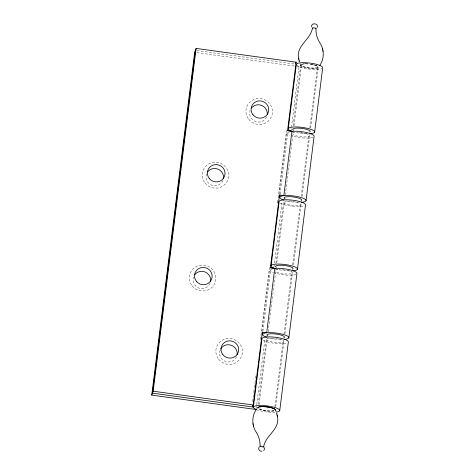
<?xml version="1.0" encoding="UTF-8"?>
<svg xmlns="http://www.w3.org/2000/svg" width="475" height="475" viewBox="0 0 475 475"><rect width="100%" height="100%" fill="white"/><g stroke="black" fill="none" stroke-linecap="round" stroke-linejoin="round"><path stroke-width="0.36" stroke-dasharray="2.38 1.78" d="M252.641 401.607L253.098 397.961M253.187 397.231L253.739 392.855M253.828 392.13L254.285 388.479M254.374 387.754L254.927 383.378M255.016 382.648L255.473 379.003M255.568 378.272L256.019 374.627M260.407 339.607L260.87 335.932M260.959 335.196L269.444 267.502M277.584 202.498L278.047 198.817M278.136 198.081L286.621 130.387M261.945 331.182L269.711 269.23M279.122 194.073L286.888 132.115M262.889 331.312L270.572 269.96L272.359 268.915M280.066 194.198L287.749 132.852L290.059 131.628M256.209 408.779L264.706 340.949L262.509 340.646M273.921 267.377L274.378 263.726M274.473 262.996L281.883 203.834L279.686 203.537M291.009 130.993L291.377 128.072M291.466 127.342L299.06 66.726M275.904 263.37L283.587 202.018M293.17 125.525L300.728 64.897L301.251 64.44A8.835 2.025 7.1 0 1 307.942 63.917A8.871 2.037 7.1 0 0 302.314 66.441A8.871 2.037 7.1 0 0 317.152 68.032A8.871 2.037 7.1 0 0 310.234 64.155A8.835 2.025 7.1 0 1 312.467 64.541M259.012 404.652L267.401 337.713M268.137 331.829L275.969 269.301M276.8 262.681L284.543 200.895M285.279 195.011L293.111 132.483M293.942 125.863L301.589 64.808M274.9 406.843L283.284 339.904M284.02 334.02L291.852 271.492M292.683 264.872L300.426 203.086M301.257 196.466L309.088 133.938M309.825 128.054L317.472 66.999M275.761 406.452L283.89 341.543M284.887 333.604L292.481 272.983M293.473 265.044L301.067 204.428M302.064 196.49L309.658 135.868M310.65 127.935L318.244 67.313M258.246 404.035L266.41 339.132M277.495 203.235L277.976 201.928M196.858 50.576L295.397 64.161M196.876 52.636L296.121 66.316M296.857 66.417L300.004 66.85M286.811 132.721L287.749 132.852A13.312 3.052 7.1 0 0 290.13 135.161M269.634 269.836L270.572 269.96A13.312 3.052 7.1 0 0 272.953 272.276M280.381 203.116L282.245 204.013A13.312 3.052 7.1 0 0 304.766 205.734M263.203 340.231L265.068 341.127A13.312 3.052 7.1 0 0 287.149 343.045M296.507 65.117L299.422 66.898A13.312 3.052 7.1 0 0 321.943 68.62M299.962 63.525L300.841 65.443M300.728 64.897L300.877 65.449A8.835 2.025 7.1 0 0 314.878 68.358A8.835 2.025 7.1 0 0 313.173 64.689M312.918 137.376A13.312 3.052 7.1 0 1 292.036 135.886M305.912 133.582A8.835 2.025 7.1 0 1 306.583 136.895A8.835 2.025 7.1 0 1 292.986 134.597M292.665 132.994A8.835 2.025 7.1 0 1 295.248 132.436M299.357 132.472A8.835 2.025 7.1 0 1 305.271 133.41M286.698 270.21A8.835 2.025 7.1 0 1 290.231 273.921A8.835 2.025 7.1 0 1 275.809 271.706M275.488 270.109A8.835 2.025 7.1 0 1 279.995 269.491M282.18 269.586A8.835 2.025 7.1 0 1 284.466 269.83M296.174 274.289A13.312 3.052 7.1 0 1 273.659 272.567M280.695 339.488A13.312 3.052 7.1 0 1 268.161 337.683M297.873 202.374A13.312 3.052 7.1 0 1 285.914 200.723M275.874 338.39A8.835 2.025 7.1 0 1 282.465 342.327A8.835 2.025 7.1 0 1 267.389 340.367A8.835 2.025 7.1 0 1 275.304 338.313M289.916 270.94A13.312 3.052 7.1 0 1 276.747 269.129M293.051 201.275A8.835 2.025 7.1 0 1 299.642 205.212A8.835 2.025 7.1 0 1 284.567 203.252A8.835 2.025 7.1 0 1 292.481 201.198M273.766 410.911A8.835 2.025 7.1 0 1 258.632 408.821M275.102 412.253A13.312 3.052 7.1 0 1 257.058 409.901M307.093 133.825A13.312 3.052 7.1 0 1 295.717 132.466M210.069 283.367A8.871 8.621 20.4 0 1 198.829 288.052A8.871 8.621 20.4 0 1 193.467 277.121M222.953 180.536A8.871 8.621 20.4 0 1 211.44 185.113A8.871 8.621 20.4 0 1 206.548 173.761M302.45 132.525A8.835 2.025 7.1 0 1 301.298 132.4M266.647 116.814A8.871 8.621 20.4 0 1 255.408 121.499A8.871 8.621 20.4 0 1 250.052 110.568M236.592 356.767A8.871 8.621 20.4 0 1 225.079 361.344A8.871 8.621 20.4 0 1 220.186 349.992M314.07 64.921A8.027 1.841 7.1 0 1 314.682 67.931A8.027 1.841 7.1 0 1 302.326 65.841A8.027 1.841 7.1 0 1 308.109 63.911M310.187 64.137A8.027 1.841 7.1 0 1 312.223 64.481M274.087 410.204A8.027 1.841 7.1 0 1 266.974 410.584A8.027 1.841 7.1 0 1 259.38 408.625M273.802 410.917A8.871 2.037 7.1 0 1 259.843 409.42M262.598 447.159A1.823 0.416 7.1 0 1 261.678 447.088M205.028 182.994A13.312 12.938 20.4 0 0 227.78 180.268A13.312 12.938 20.4 0 0 213.625 162.302A13.312 12.938 20.4 0 0 205.028 182.994M192.143 285.831A13.312 12.938 20.4 0 0 214.896 283.106A13.312 12.938 20.4 0 0 200.741 265.139A13.312 12.938 20.4 0 0 192.143 285.831M218.666 359.231A13.312 12.938 20.4 0 0 241.419 356.505A13.312 12.938 20.4 0 0 227.264 338.538A13.312 12.938 20.4 0 0 218.666 359.231M248.728 119.278A13.312 12.938 20.4 0 0 271.48 116.553A13.312 12.938 20.4 0 0 257.325 98.586A13.312 12.938 20.4 0 0 248.728 119.278"/><path stroke-width="0.71" d="M260.027 446.441C260.466 440.622 258.465 435.397 255.093 430.397C251.72 423.819 252.023 415.399 256.435 409.361M316.041 28.559C315.602 34.378 317.603 39.603 320.975 44.603C324.348 51.181 324.045 59.601 319.633 65.639M256.114 409.509L151.727 395.117L194.673 52.333L196.127 48.42L296.127 62.207L287.535 130.762L292.38 131.308A13.312 3.052 7.1 0 1 306.963 132.65A13.312 3.052 7.1 0 1 314.082 136.479L306.031 200.753M195.397 50.374L152.451 393.157L253.395 407.075A13.312 3.052 7.1 0 1 271.825 406.695A13.312 3.052 7.1 0 1 276.343 412.116M151.727 395.117L153.182 391.204L196.127 48.42M252.641 405.478L252.457 406.944L253.181 404.991L262.307 332.15L266.695 332.755L274.746 268.482L270.358 267.876L279.484 195.035L283.872 195.641L291.923 131.367M266.808 337.274A13.312 3.052 7.1 0 1 262.521 334.234L262.794 332.043M275.393 268.713A13.312 3.052 7.1 0 1 274.194 268.286L272.329 267.389L271.278 266.499L271.112 265.679L279.163 201.406A13.312 3.052 7.1 0 1 293.419 200.29A13.312 3.052 7.1 0 1 305.496 205.04L297.445 269.307M283.985 200.159A13.312 3.052 7.1 0 1 279.698 197.119L279.971 194.928M292.576 131.605A13.312 3.052 7.1 0 1 291.371 131.171L289.507 130.275L288.456 129.384L288.289 128.565L296.341 64.291A13.312 3.052 7.1 0 1 310.597 63.175A13.312 3.052 7.1 0 1 322.673 67.925L314.622 132.192M279.728 410.709L288.319 342.148A13.312 3.052 7.1 0 0 276.242 337.404A13.312 3.052 7.1 0 0 261.986 338.521L253.395 407.075L253.561 407.9L256.482 409.682M288.853 337.867L296.905 273.594A13.312 3.052 7.1 0 0 289.786 269.764A13.312 3.052 7.1 0 0 275.203 268.423L273.505 268.654M312.443 28.067C310.697 39.953 295.011 46.004 298.876 59.434M263.625 446.933C265.371 435.047 281.058 428.996 277.192 415.566M295.64 63.513L296.127 62.207M279.003 196.341L279.484 195.035M317.146 27.514C319.176 23.198 310.537 22.224 311.665 26.921M259.207 447.064C257.61 448.958 259.688 451.636 261.933 451.25M263.678 450.579L264.45 449.273L264.231 447.604M279.698 197.119L282.007 195.896L284.329 195.581A13.312 3.052 7.1 0 1 302.949 198.146A13.312 3.052 7.1 0 1 301.405 202.297M262.521 334.234L264.83 333.011L267.152 332.69A13.312 3.052 7.1 0 1 285.772 335.261A13.312 3.052 7.1 0 1 284.228 339.405M287.351 130.488L291.009 130.993M270.174 267.603L273.832 268.108M153.182 391.204L253.181 404.991M276.106 411.475L275.227 409.557A8.835 2.025 7.1 0 0 267.288 406.944A8.835 2.025 7.1 0 0 258.305 407.223L257.783 407.681L257.931 408.233A8.871 2.037 7.1 0 1 266.137 406.796A8.871 2.037 7.1 0 1 275.34 410.103M298.728 58.716L299.309 61.512L299.173 60.842M277.341 416.284L276.759 413.488L276.895 414.158M322.501 48.533L322.638 49.21M322.929 50.617L323.071 51.336M252.997 423.664L253.139 424.383M253.43 425.79L253.567 426.467M267.757 335.979A8.835 2.025 7.1 0 1 275.262 333.961A8.835 2.025 7.1 0 1 283.943 337.719M284.935 198.865A8.835 2.025 7.1 0 1 292.44 196.852A8.835 2.025 7.1 0 1 301.12 200.604M271.112 265.679A13.312 3.052 7.1 0 1 290.32 265.478A13.312 3.052 7.1 0 1 292.814 270.851M276.343 267.425A8.835 2.025 7.1 0 1 283.854 265.406A8.835 2.025 7.1 0 1 292.529 269.159M207.688 171.813A8.871 8.621 20.4 0 1 223.529 178.357M293.52 130.31A8.835 2.025 7.1 0 1 301.031 128.292A8.835 2.025 7.1 0 1 309.706 132.05M194.803 274.651A8.871 8.621 20.4 0 1 210.645 281.194M288.289 128.565A13.312 3.052 7.1 0 1 307.503 128.363A13.312 3.052 7.1 0 1 309.991 133.736M251.382 108.098A8.871 8.621 20.4 0 1 267.229 114.641M220.691 348.983A8.871 8.621 20.4 0 1 237.167 354.588M312.865 28.423A1.823 0.416 7.1 0 1 312.96 27.865A1.823 0.416 7.1 0 1 315.394 28.126A1.823 0.416 7.1 0 1 315.727 28.732M260.051 446.548A1.823 0.416 7.1 0 1 262.212 446.322A1.823 0.416 7.1 0 1 263.31 447.1M209.237 178.44A8.871 8.621 20.4 0 0 224.408 176.623A8.871 8.621 20.4 0 0 214.973 164.647A8.871 8.621 20.4 0 0 209.237 178.44M196.353 281.277A8.871 8.621 20.4 0 0 211.523 279.454A8.871 8.621 20.4 0 0 202.089 267.478A8.871 8.621 20.4 0 0 196.353 281.277M222.876 354.671A8.871 8.621 20.4 0 0 238.046 352.854A8.871 8.621 20.4 0 0 228.606 340.878A8.871 8.621 20.4 0 0 222.876 354.671M252.938 114.724A8.871 8.621 20.4 0 0 268.102 112.907A8.871 8.621 20.4 0 0 258.667 100.926A8.871 8.621 20.4 0 0 252.938 114.724"/></g></svg>
